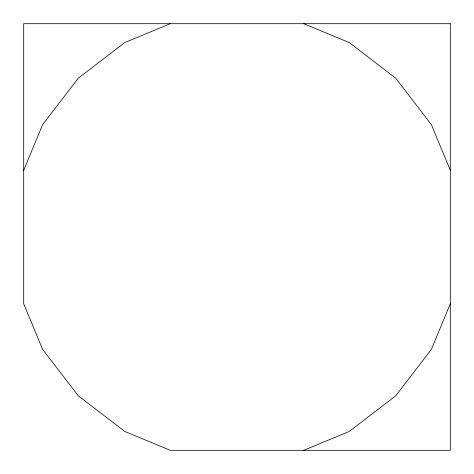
<?xml version="1.0" encoding="UTF-8"?>
<svg xmlns="http://www.w3.org/2000/svg" width="474" height="474" viewBox="0 0 474 474"><rect width="100%" height="100%" fill="white"/><g stroke="black" fill="none" stroke-linecap="round" stroke-linejoin="round"><path stroke-width="0.71" d="M23.7 170.255L42.553 124.739L78.234 78.234L124.739 42.553L170.255 23.7M450.3 303.745L431.447 349.261L395.766 395.766L349.261 431.447L303.745 450.3M303.745 23.7L349.261 42.553L395.766 78.234L431.447 124.739L450.3 170.255M450.3 23.7L23.7 23.7L23.7 303.745L42.553 349.261L78.234 395.766L124.739 431.447L170.255 450.3L450.3 450.3L450.3 23.7"/></g></svg>
